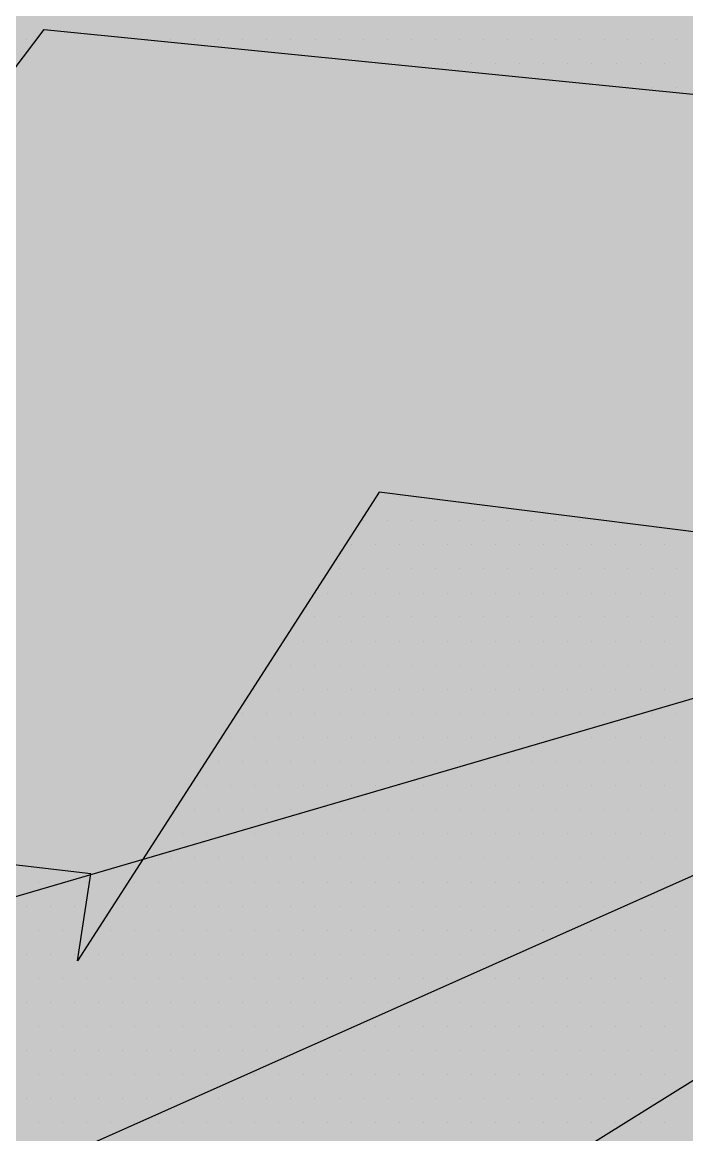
# Paper-space layout 'Layout1' of a CAD drawing. Extents: x -43 to 2298, y -18 to 768.
# Drawn here: x 145.002 to 146.521, y 264.585 to 267.128 of the extents above; entities that cross this region are included whole.
import ezdxf

# ---------------------------------------------------------------- set-up
doc = ezdxf.new("R2010")
doc.units = 0
doc.header["$LTSCALE"] = 2
doc.linetypes.add('CACHEX2', pattern=[0.75, 0.5, -0.25])
doc.layers.add('CARTOUCHE', color=7, linetype='Continuous')
doc.layers.add('LOGO', color=7, linetype='Continuous')

# ---------------------------------------------------------------- blocks, each defined once
blk = doc.blocks.new('A$C715108E3')
at = {"layer": 'LOGO', "color": 131}
for p, q in [((-1.6264, -4.892), (-1.6264, -4.892)), ((-1.2024, -4.892), (-1.2024, -4.892)), ((-1.1674, -4.892), (-1.1674, -4.892)), ((-1.0761, -4.892), (-1.0761, -4.892)), ((-0.9841, -4.892), (-0.9841, -4.892)), ((-0.8921, -4.892), (-0.8921, -4.892)), ((-0.8008, -4.892), (-0.8008, -4.892)), ((-0.7088, -4.892), (-0.7088, -4.892)), ((-0.6172, -4.892), (-0.6172, -4.892)), ((-0.5255, -4.892), (-0.5255, -4.892)), ((-0.4339, -4.892), (-0.4339, -4.892)), ((-0.3418, -4.892), (-0.3418, -4.892)), ((-0.2508, -4.892), (-0.2508, -4.892)), ((-0.1587, -4.892), (-0.1587, -4.892)), ((-0.0667, -4.892), (-0.0667, -4.892)), ((0.0251, -4.892), (0.0251, -4.892)), ((0.1166, -4.892), (0.1166, -4.892)), ((0.2084, -4.892), (0.2084, -4.892)), ((0.3002, -4.892), (0.3002, -4.892)), ((0.3915, -4.892), (0.3915, -4.892)), ((0.4835, -4.892), (0.4835, -4.892)), ((0.5755, -4.892), (0.5755, -4.892)), ((0.6668, -4.892), (0.6668, -4.892)), ((0.7588, -4.892), (0.7588, -4.892)), ((0.8509, -4.892), (0.8509, -4.892)), ((-0.2811, -4.9833), (-0.2811, -4.9833)), ((-0.2043, -4.9833), (-0.2043, -4.9833)), ((-0.1124, -4.9833), (-0.1124, -4.9833)), ((-0.021, -4.9833), (-0.021, -4.9833)), ((0.0708, -4.9833), (0.0708, -4.9833)), ((0.1627, -4.9833), (0.1627, -4.9833)), ((0.2541, -4.9833), (0.2541, -4.9833)), ((0.346, -4.9833), (0.346, -4.9833)), ((0.438, -4.9833), (0.438, -4.9833)), ((0.5293, -4.9833), (0.5293, -4.9833)), ((0.6213, -4.9833), (0.6213, -4.9833)), ((0.7131, -4.9833), (0.7131, -4.9833)), ((0.8044, -4.9833), (0.8044, -4.9833)), ((0.6408, -5.0748), (0.6408, -5.0748)), ((0.6668, -5.0748), (0.6668, -5.0748)), ((0.7588, -5.0748), (0.7588, -5.0748)), ((0.8509, -5.0748), (0.8509, -5.0748)), ((-0.2929, -6.6344), (-0.2929, -6.6344)), ((-0.2043, -6.6344), (-0.2043, -6.6344)), ((-0.3518, -6.7259), (-0.3518, -6.7259)), ((-0.342, -6.7259), (-0.342, -6.7259)), ((-0.2508, -6.7259), (-0.2508, -6.7259)), ((-0.1587, -6.7259), (-0.1587, -6.7259)), ((-0.0667, -6.7259), (-0.0667, -6.7259)), ((0.0251, -6.7259), (0.0251, -6.7259)), ((0.1166, -6.7259), (0.1166, -6.7259)), ((0.2084, -6.7259), (0.2084, -6.7259)), ((0.3002, -6.7259), (0.3002, -6.7259)), ((0.3917, -6.7259), (0.3917, -6.7259)), ((0.4835, -6.7259), (0.4835, -6.7259)), ((0.5755, -6.7259), (0.5755, -6.7259)), ((-0.4108, -6.8181), (-0.4108, -6.8181)), ((-0.3879, -6.8181), (-0.3879, -6.8181)), ((-0.2963, -6.8181), (-0.2963, -6.8181)), ((-0.2043, -6.8181), (-0.2043, -6.8181)), ((-0.1124, -6.8181), (-0.1124, -6.8181)), ((-0.0212, -6.8181), (-0.0212, -6.8181)), ((0.0708, -6.8181), (0.0708, -6.8181)), ((0.1627, -6.8181), (0.1627, -6.8181)), ((0.2541, -6.8181), (0.2541, -6.8181)), ((0.346, -6.8181), (0.346, -6.8181)), ((0.4378, -6.8181), (0.4378, -6.8181)), ((0.5293, -6.8181), (0.5293, -6.8181)), ((0.6211, -6.8181), (0.6211, -6.8181)), ((0.7131, -6.8181), (0.7131, -6.8181)), ((0.8044, -6.8181), (0.8044, -6.8181)), ((-0.4702, -6.9095), (-0.4702, -6.9095)), ((-0.434, -6.9095), (-0.434, -6.9095)), ((-0.342, -6.9095), (-0.342, -6.9095)), ((-0.2508, -6.9095), (-0.2508, -6.9095)), ((-0.1587, -6.9095), (-0.1587, -6.9095)), ((-0.0667, -6.9095), (-0.0667, -6.9095)), ((0.0251, -6.9095), (0.0251, -6.9095)), ((0.1166, -6.9095), (0.1166, -6.9095)), ((0.2084, -6.9095), (0.2084, -6.9095)), ((0.3002, -6.9095), (0.3002, -6.9095)), ((0.3917, -6.9095), (0.3917, -6.9095)), ((0.4835, -6.9095), (0.4835, -6.9095)), ((0.5755, -6.9095), (0.5755, -6.9095)), ((0.6668, -6.9095), (0.6668, -6.9095)), ((0.7588, -6.9095), (0.7588, -6.9095)), ((0.8507, -6.9095), (0.8507, -6.9095)), ((-0.5293, -7.0019), (-0.5293, -7.0019)), ((-0.4796, -7.0019), (-0.4796, -7.0019)), ((-0.3879, -7.0019), (-0.3879, -7.0019)), ((-0.2963, -7.0019), (-0.2963, -7.0019)), ((-0.2043, -7.0019), (-0.2043, -7.0019)), ((-0.1124, -7.0019), (-0.1124, -7.0019)), ((-0.0212, -7.0019), (-0.0212, -7.0019)), ((0.0708, -7.0019), (0.0708, -7.0019)), ((0.1627, -7.0019), (0.1627, -7.0019)), ((0.2541, -7.0019), (0.2541, -7.0019)), ((0.346, -7.0019), (0.346, -7.0019)), ((0.4378, -7.0019), (0.4378, -7.0019)), ((0.5293, -7.0019), (0.5293, -7.0019)), ((0.6211, -7.0019), (0.6211, -7.0019)), ((0.7131, -7.0019), (0.7131, -7.0019)), ((0.8044, -7.0019), (0.8044, -7.0019)), ((-0.5877, -7.0932), (-0.5877, -7.0932)), ((-0.5257, -7.0932), (-0.5257, -7.0932)), ((-0.434, -7.0932), (-0.434, -7.0932)), ((-0.342, -7.0932), (-0.342, -7.0932)), ((-0.2508, -7.0932), (-0.2508, -7.0932)), ((-0.1587, -7.0932), (-0.1587, -7.0932)), ((-0.0667, -7.0932), (-0.0667, -7.0932)), ((0.0251, -7.0932), (0.0251, -7.0932)), ((0.1166, -7.0932), (0.1166, -7.0932)), ((0.2084, -7.0932), (0.2084, -7.0932)), ((0.3002, -7.0932), (0.3002, -7.0932)), ((0.3917, -7.0932), (0.3917, -7.0932)), ((0.4835, -7.0932), (0.4835, -7.0932)), ((0.5755, -7.0932), (0.5755, -7.0932)), ((0.6668, -7.0932), (0.6668, -7.0932)), ((0.7588, -7.0932), (0.7588, -7.0932)), ((0.8507, -7.0932), (0.8507, -7.0932)), ((-0.647, -7.1847), (-0.647, -7.1847)), ((-0.5712, -7.1847), (-0.5712, -7.1847)), ((-0.4796, -7.1847), (-0.4796, -7.1847)), ((-0.3879, -7.1847), (-0.3879, -7.1847)), ((-0.2963, -7.1847), (-0.2963, -7.1847)), ((-0.2043, -7.1847), (-0.2043, -7.1847)), ((-0.1124, -7.1847), (-0.1124, -7.1847)), ((-0.0212, -7.1847), (-0.0212, -7.1847)), ((0.0708, -7.1847), (0.0708, -7.1847)), ((0.1627, -7.1847), (0.1627, -7.1847)), ((0.2541, -7.1847), (0.2541, -7.1847)), ((0.346, -7.1847), (0.346, -7.1847)), ((0.4378, -7.1847), (0.4378, -7.1847)), ((0.5293, -7.1847), (0.5293, -7.1847)), ((0.6211, -7.1847), (0.6211, -7.1847)), ((0.7131, -7.1847), (0.7131, -7.1847)), ((0.8044, -7.1847), (0.8044, -7.1847)), ((-0.7062, -7.2771), (-0.7062, -7.2771)), ((-0.6173, -7.2771), (-0.6173, -7.2771)), ((-0.5257, -7.2771), (-0.5257, -7.2771)), ((-0.434, -7.2771), (-0.434, -7.2771)), ((-0.342, -7.2771), (-0.342, -7.2771)), ((-0.2508, -7.2771), (-0.2508, -7.2771)), ((-0.1587, -7.2771), (-0.1587, -7.2771)), ((-0.0667, -7.2771), (-0.0667, -7.2771)), ((0.0251, -7.2771), (0.0251, -7.2771)), ((0.1166, -7.2771), (0.1166, -7.2771)), ((0.2084, -7.2771), (0.2084, -7.2771)), ((0.3002, -7.2771), (0.3002, -7.2771)), ((0.3917, -7.2771), (0.3917, -7.2771)), ((0.4835, -7.2771), (0.4835, -7.2771)), ((0.5755, -7.2771), (0.5755, -7.2771)), ((0.6668, -7.2771), (0.6668, -7.2771)), ((0.7588, -7.2771), (0.7588, -7.2771)), ((0.8507, -7.2771), (0.8507, -7.2771)), ((-0.765, -7.3683), (-0.765, -7.3683)), ((-0.7549, -7.3683), (-0.7549, -7.3683)), ((-0.6633, -7.3683), (-0.6633, -7.3683)), ((-0.5712, -7.3683), (-0.5712, -7.3683)), ((-0.4796, -7.3683), (-0.4796, -7.3683)), ((-0.3879, -7.3683), (-0.3879, -7.3683)), ((-0.2963, -7.3683), (-0.2963, -7.3683)), ((-0.2043, -7.3683), (-0.2043, -7.3683)), ((-0.1124, -7.3683), (-0.1124, -7.3683)), ((-0.0212, -7.3683), (-0.0212, -7.3683)), ((0.0708, -7.3683), (0.0708, -7.3683)), ((0.1627, -7.3683), (0.1627, -7.3683)), ((0.2541, -7.3683), (0.2541, -7.3683)), ((0.346, -7.3683), (0.346, -7.3683)), ((0.4378, -7.3683), (0.4378, -7.3683)), ((0.5293, -7.3683), (0.5293, -7.3683)), ((0.6211, -7.3683), (0.6211, -7.3683)), ((0.7131, -7.3683), (0.7131, -7.3683)), ((0.8044, -7.3683), (0.8044, -7.3683)), ((-0.8237, -7.46), (-0.8237, -7.46)), ((-0.801, -7.46), (-0.801, -7.46)), ((-0.709, -7.46), (-0.709, -7.46)), ((-0.6173, -7.46), (-0.6173, -7.46)), ((-0.5257, -7.46), (-0.5257, -7.46)), ((-0.434, -7.46), (-0.434, -7.46)), ((-0.342, -7.46), (-0.342, -7.46)), ((-0.2508, -7.46), (-0.2508, -7.46)), ((-0.1587, -7.46), (-0.1587, -7.46)), ((-0.0667, -7.46), (-0.0667, -7.46)), ((0.0251, -7.46), (0.0251, -7.46)), ((0.1166, -7.46), (0.1166, -7.46)), ((0.2084, -7.46), (0.2084, -7.46)), ((0.3002, -7.46), (0.3002, -7.46)), ((0.3917, -7.46), (0.3917, -7.46)), ((0.4835, -7.46), (0.4835, -7.46)), ((0.5755, -7.46), (0.5755, -7.46)), ((0.6668, -7.46), (0.6668, -7.46)), ((0.7588, -7.46), (0.7588, -7.46)), ((0.8507, -7.46), (0.8507, -7.46)), ((-0.8831, -7.5524), (-0.8831, -7.5524)), ((-0.8465, -7.5524), (-0.8465, -7.5524)), ((-0.7549, -7.5524), (-0.7549, -7.5524)), ((-0.6633, -7.5524), (-0.6633, -7.5524)), ((-0.5712, -7.5524), (-0.5712, -7.5524)), ((-0.4796, -7.5524), (-0.4796, -7.5524)), ((-0.3879, -7.5524), (-0.3879, -7.5524)), ((-0.2963, -7.5524), (-0.2963, -7.5524)), ((-0.2043, -7.5524), (-0.2043, -7.5524)), ((-0.1124, -7.5524), (-0.1124, -7.5524)), ((-0.0212, -7.5524), (-0.0212, -7.5524)), ((0.0708, -7.5524), (0.0708, -7.5524)), ((0.1627, -7.5524), (0.1627, -7.5524)), ((0.2541, -7.5524), (0.2541, -7.5524)), ((0.346, -7.5524), (0.346, -7.5524)), ((0.4378, -7.5524), (0.4378, -7.5524)), ((0.5293, -7.5524), (0.5293, -7.5524)), ((0.6211, -7.5524), (0.6211, -7.5524)), ((0.7131, -7.5524), (0.7131, -7.5524)), ((0.8044, -7.5524), (0.8044, -7.5524)), ((-0.9423, -7.6436), (-0.9423, -7.6436)), ((-0.8921, -7.6436), (-0.8921, -7.6436)), ((-0.801, -7.6436), (-0.801, -7.6436)), ((-0.709, -7.6436), (-0.709, -7.6436)), ((-0.6173, -7.6436), (-0.6173, -7.6436)), ((-0.5257, -7.6436), (-0.5257, -7.6436)), ((-0.434, -7.6436), (-0.434, -7.6436)), ((-0.342, -7.6436), (-0.342, -7.6436)), ((-0.2508, -7.6436), (-0.2508, -7.6436)), ((-0.1587, -7.6436), (-0.1587, -7.6436)), ((-0.0667, -7.6436), (-0.0667, -7.6436)), ((0.0251, -7.6436), (0.0251, -7.6436)), ((0.1166, -7.6436), (0.1166, -7.6436)), ((0.2084, -7.6436), (0.2084, -7.6436)), ((0.3002, -7.6436), (0.3002, -7.6436)), ((0.3917, -7.6436), (0.3917, -7.6436)), ((0.4835, -7.6436), (0.4835, -7.6436)), ((0.5755, -7.6436), (0.5755, -7.6436)), ((0.6668, -7.6436), (0.6668, -7.6436)), ((0.7588, -7.6436), (0.7588, -7.6436)), ((0.8507, -7.6436), (0.8507, -7.6436)), ((-1.0012, -7.7349), (-1.0012, -7.7349)), ((-0.9386, -7.7349), (-0.9386, -7.7349)), ((-0.8465, -7.7349), (-0.8465, -7.7349)), ((-0.7549, -7.7349), (-0.7549, -7.7349)), ((-0.6633, -7.7349), (-0.6633, -7.7349)), ((-0.5712, -7.7349), (-0.5712, -7.7349)), ((-0.4796, -7.7349), (-0.4796, -7.7349)), ((-0.3879, -7.7349), (-0.3879, -7.7349)), ((-0.2963, -7.7349), (-0.2963, -7.7349)), ((-0.2043, -7.7349), (-0.2043, -7.7349)), ((-0.1124, -7.7349), (-0.1124, -7.7349)), ((-0.0212, -7.7349), (-0.0212, -7.7349)), ((0.0708, -7.7349), (0.0708, -7.7349)), ((0.1627, -7.7349), (0.1627, -7.7349)), ((0.2541, -7.7349), (0.2541, -7.7349)), ((0.346, -7.7349), (0.346, -7.7349)), ((0.4378, -7.7349), (0.4378, -7.7349)), ((0.5293, -7.7349), (0.5293, -7.7349)), ((0.6211, -7.7349), (0.6211, -7.7349)), ((0.7131, -7.7349), (0.7131, -7.7349)), ((0.8044, -7.7349), (0.8044, -7.7349)), ((-1.0596, -7.8275), (-1.0596, -7.8275)), ((-0.9841, -7.8275), (-0.9841, -7.8275)), ((-0.8921, -7.8275), (-0.8921, -7.8275)), ((-0.801, -7.8275), (-0.801, -7.8275)), ((-0.709, -7.8275), (-0.709, -7.8275)), ((-0.6173, -7.8275), (-0.6173, -7.8275)), ((-0.5257, -7.8275), (-0.5257, -7.8275)), ((-0.434, -7.8275), (-0.434, -7.8275)), ((-0.342, -7.8275), (-0.342, -7.8275)), ((-0.2508, -7.8275), (-0.2508, -7.8275)), ((-0.1587, -7.8275), (-0.1587, -7.8275)), ((-0.0667, -7.8275), (-0.0667, -7.8275)), ((0.0251, -7.8275), (0.0251, -7.8275)), ((0.1166, -7.8275), (0.1166, -7.8275)), ((0.2084, -7.8275), (0.2084, -7.8275)), ((0.3002, -7.8275), (0.3002, -7.8275)), ((0.3917, -7.8275), (0.3917, -7.8275)), ((0.4835, -7.8275), (0.4835, -7.8275)), ((0.5755, -7.8275), (0.5755, -7.8275)), ((0.6668, -7.8275), (0.6668, -7.8275)), ((0.7588, -7.8275), (0.7588, -7.8275)), ((0.8507, -7.8275), (0.8507, -7.8275)), ((-1.119, -7.919), (-1.119, -7.919)), ((-1.0298, -7.919), (-1.0298, -7.919)), ((-0.9386, -7.919), (-0.9386, -7.919)), ((-0.8465, -7.919), (-0.8465, -7.919)), ((-0.7549, -7.919), (-0.7549, -7.919)), ((-0.6633, -7.919), (-0.6633, -7.919)), ((-0.5712, -7.919), (-0.5712, -7.919)), ((-0.4796, -7.919), (-0.4796, -7.919)), ((-0.3879, -7.919), (-0.3879, -7.919)), ((-0.2963, -7.919), (-0.2963, -7.919)), ((-0.2043, -7.919), (-0.2043, -7.919)), ((-0.1124, -7.919), (-0.1124, -7.919)), ((-0.0212, -7.919), (-0.0212, -7.919)), ((0.0708, -7.919), (0.0708, -7.919)), ((0.1627, -7.919), (0.1627, -7.919)), ((0.2541, -7.919), (0.2541, -7.919)), ((0.346, -7.919), (0.346, -7.919)), ((0.4378, -7.919), (0.4378, -7.919)), ((0.5293, -7.919), (0.5293, -7.919)), ((0.6211, -7.919), (0.6211, -7.919)), ((0.7131, -7.919), (0.7131, -7.919)), ((0.8044, -7.919), (0.8044, -7.919)), ((-1.1785, -8.0102), (-1.1785, -8.0102)), ((-1.1674, -8.0102), (-1.1674, -8.0102)), ((-1.0761, -8.0102), (-1.0761, -8.0102)), ((-0.9841, -8.0102), (-0.9841, -8.0102)), ((-0.8921, -8.0102), (-0.8921, -8.0102)), ((-0.801, -8.0102), (-0.801, -8.0102)), ((-0.709, -8.0102), (-0.709, -8.0102)), ((-0.6173, -8.0102), (-0.6173, -8.0102)), ((-0.5257, -8.0102), (-0.5257, -8.0102)), ((-0.434, -8.0102), (-0.434, -8.0102)), ((-0.342, -8.0102), (-0.342, -8.0102)), ((-0.2508, -8.0102), (-0.2508, -8.0102)), ((-0.1587, -8.0102), (-0.1587, -8.0102)), ((-0.0667, -8.0102), (-0.0667, -8.0102)), ((0.0251, -8.0102), (0.0251, -8.0102)), ((0.1166, -8.0102), (0.1166, -8.0102)), ((0.2084, -8.0102), (0.2084, -8.0102)), ((0.3002, -8.0102), (0.3002, -8.0102)), ((0.3917, -8.0102), (0.3917, -8.0102)), ((0.4835, -8.0102), (0.4835, -8.0102)), ((0.5755, -8.0102), (0.5755, -8.0102)), ((0.6668, -8.0102), (0.6668, -8.0102)), ((0.7588, -8.0102), (0.7588, -8.0102)), ((0.8507, -8.0102), (0.8507, -8.0102)), ((-1.5806, -8.1026), (-1.5806, -8.1026)), ((-1.4888, -8.1026), (-1.4888, -8.1026)), ((-1.397, -8.1026), (-1.397, -8.1026)), ((-1.2371, -8.1026), (-1.2371, -8.1026)), ((-1.2137, -8.1026), (-1.2137, -8.1026)), ((-1.1219, -8.1026), (-1.1219, -8.1026)), ((-1.0298, -8.1026), (-1.0298, -8.1026)), ((-0.9386, -8.1026), (-0.9386, -8.1026)), ((-0.8465, -8.1026), (-0.8465, -8.1026)), ((-0.7549, -8.1026), (-0.7549, -8.1026)), ((-0.6633, -8.1026), (-0.6633, -8.1026)), ((-0.5712, -8.1026), (-0.5712, -8.1026)), ((-0.4796, -8.1026), (-0.4796, -8.1026)), ((-0.3879, -8.1026), (-0.3879, -8.1026)), ((-0.2963, -8.1026), (-0.2963, -8.1026)), ((-0.2043, -8.1026), (-0.2043, -8.1026)), ((-0.1124, -8.1026), (-0.1124, -8.1026)), ((-0.0212, -8.1026), (-0.0212, -8.1026)), ((0.0708, -8.1026), (0.0708, -8.1026)), ((0.1627, -8.1026), (0.1627, -8.1026)), ((0.2541, -8.1026), (0.2541, -8.1026)), ((0.346, -8.1026), (0.346, -8.1026)), ((0.4378, -8.1026), (0.4378, -8.1026)), ((0.5293, -8.1026), (0.5293, -8.1026)), ((0.6211, -8.1026), (0.6211, -8.1026)), ((0.7131, -8.1026), (0.7131, -8.1026)), ((0.8044, -8.1026), (0.8044, -8.1026)), ((-1.6264, -8.1941), (-1.6264, -8.1941)), ((-1.5345, -8.1941), (-1.5345, -8.1941)), ((-1.4427, -8.1941), (-1.4427, -8.1941)), ((-1.2958, -8.1941), (-1.2958, -8.1941)), ((-1.2594, -8.1941), (-1.2594, -8.1941)), ((-1.1674, -8.1941), (-1.1674, -8.1941)), ((-1.0761, -8.1941), (-1.0761, -8.1941)), ((-0.9841, -8.1941), (-0.9841, -8.1941)), ((-0.8921, -8.1941), (-0.8921, -8.1941)), ((-0.801, -8.1941), (-0.801, -8.1941)), ((-0.709, -8.1941), (-0.709, -8.1941)), ((-0.6173, -8.1941), (-0.6173, -8.1941)), ((-0.5257, -8.1941), (-0.5257, -8.1941)), ((-0.434, -8.1941), (-0.434, -8.1941)), ((-0.342, -8.1941), (-0.342, -8.1941)), ((-0.2508, -8.1941), (-0.2508, -8.1941)), ((-0.1587, -8.1941), (-0.1587, -8.1941)), ((-0.0667, -8.1941), (-0.0667, -8.1941)), ((0.0251, -8.1941), (0.0251, -8.1941)), ((0.1166, -8.1941), (0.1166, -8.1941)), ((0.2084, -8.1941), (0.2084, -8.1941)), ((0.3002, -8.1941), (0.3002, -8.1941)), ((0.3917, -8.1941), (0.3917, -8.1941)), ((0.4835, -8.1941), (0.4835, -8.1941)), ((0.5755, -8.1941), (0.5755, -8.1941)), ((0.6668, -8.1941), (0.6668, -8.1941)), ((0.7588, -8.1941), (0.7588, -8.1941)), ((0.8507, -8.1941), (0.8507, -8.1941)), ((-1.5806, -8.2855), (-1.5806, -8.2855)), ((-1.4888, -8.2855), (-1.4888, -8.2855)), ((-1.355, -8.2855), (-1.355, -8.2855)), ((-1.3051, -8.2855), (-1.3051, -8.2855)), ((-1.2137, -8.2855), (-1.2137, -8.2855)), ((-1.1219, -8.2855), (-1.1219, -8.2855)), ((-1.0298, -8.2855), (-1.0298, -8.2855)), ((-0.9386, -8.2855), (-0.9386, -8.2855)), ((-0.8465, -8.2855), (-0.8465, -8.2855)), ((-0.7549, -8.2855), (-0.7549, -8.2855)), ((-0.6633, -8.2855), (-0.6633, -8.2855)), ((-0.5712, -8.2855), (-0.5712, -8.2855)), ((-0.4796, -8.2855), (-0.4796, -8.2855)), ((-0.3879, -8.2855), (-0.3879, -8.2855)), ((-0.2963, -8.2855), (-0.2963, -8.2855)), ((-0.2043, -8.2855), (-0.2043, -8.2855)), ((-0.1124, -8.2855), (-0.1124, -8.2855)), ((-0.0212, -8.2855), (-0.0212, -8.2855)), ((0.0708, -8.2855), (0.0708, -8.2855)), ((0.1627, -8.2855), (0.1627, -8.2855)), ((0.2541, -8.2855), (0.2541, -8.2855)), ((0.346, -8.2855), (0.346, -8.2855)), ((0.4378, -8.2855), (0.4378, -8.2855)), ((0.5293, -8.2855), (0.5293, -8.2855)), ((0.6211, -8.2855), (0.6211, -8.2855)), ((0.7131, -8.2855), (0.7131, -8.2855)), ((0.8044, -8.2855), (0.8044, -8.2855)), ((-1.6264, -8.3777), (-1.6264, -8.3777)), ((-1.5345, -8.3777), (-1.5345, -8.3777)), ((-1.4427, -8.3777), (-1.4427, -8.3777)), ((-1.4144, -8.3777), (-1.4144, -8.3777)), ((-1.3512, -8.3777), (-1.3512, -8.3777)), ((-1.2594, -8.3777), (-1.2594, -8.3777)), ((-1.1674, -8.3777), (-1.1674, -8.3777)), ((-1.0761, -8.3777), (-1.0761, -8.3777)), ((-0.9841, -8.3777), (-0.9841, -8.3777)), ((-0.8921, -8.3777), (-0.8921, -8.3777)), ((-0.801, -8.3777), (-0.801, -8.3777)), ((-0.709, -8.3777), (-0.709, -8.3777)), ((-0.6173, -8.3777), (-0.6173, -8.3777)), ((-0.5257, -8.3777), (-0.5257, -8.3777)), ((-0.434, -8.3777), (-0.434, -8.3777)), ((-0.342, -8.3777), (-0.342, -8.3777)), ((-0.2508, -8.3777), (-0.2508, -8.3777)), ((-0.1587, -8.3777), (-0.1587, -8.3777)), ((-0.0667, -8.3777), (-0.0667, -8.3777)), ((0.0251, -8.3777), (0.0251, -8.3777)), ((0.1166, -8.3777), (0.1166, -8.3777)), ((0.2084, -8.3777), (0.2084, -8.3777)), ((0.3002, -8.3777), (0.3002, -8.3777)), ((0.3917, -8.3777), (0.3917, -8.3777)), ((0.4835, -8.3777), (0.4835, -8.3777)), ((0.5755, -8.3777), (0.5755, -8.3777)), ((0.6668, -8.3777), (0.6668, -8.3777)), ((0.7588, -8.3777), (0.7588, -8.3777)), ((0.8507, -8.3777), (0.8507, -8.3777)), ((-1.5806, -8.4692), (-1.5806, -8.4692)), ((-1.4888, -8.4692), (-1.4888, -8.4692)), ((-1.397, -8.4692), (-1.397, -8.4692)), ((-1.3051, -8.4692), (-1.3051, -8.4692)), ((-1.2137, -8.4692), (-1.2137, -8.4692)), ((-1.1219, -8.4692), (-1.1219, -8.4692)), ((-1.0298, -8.4692), (-1.0298, -8.4692)), ((-0.9386, -8.4692), (-0.9386, -8.4692)), ((-0.8465, -8.4692), (-0.8465, -8.4692)), ((-0.7549, -8.4692), (-0.7549, -8.4692)), ((-0.6633, -8.4692), (-0.6633, -8.4692)), ((-0.5712, -8.4692), (-0.5712, -8.4692)), ((-0.4796, -8.4692), (-0.4796, -8.4692)), ((-0.3879, -8.4692), (-0.3879, -8.4692)), ((-0.2963, -8.4692), (-0.2963, -8.4692)), ((-0.2043, -8.4692), (-0.2043, -8.4692)), ((-0.1124, -8.4692), (-0.1124, -8.4692)), ((-0.0212, -8.4692), (-0.0212, -8.4692)), ((0.0708, -8.4692), (0.0708, -8.4692)), ((0.1627, -8.4692), (0.1627, -8.4692)), ((0.2541, -8.4692), (0.2541, -8.4692)), ((0.346, -8.4692), (0.346, -8.4692)), ((0.4378, -8.4692), (0.4378, -8.4692)), ((0.5293, -8.4692), (0.5293, -8.4692)), ((0.6211, -8.4692), (0.6211, -8.4692)), ((0.7131, -8.4692), (0.7131, -8.4692)), ((0.8044, -8.4692), (0.8044, -8.4692)), ((-1.6264, -8.5607), (-1.6264, -8.5607)), ((-1.5345, -8.5607), (-1.5345, -8.5607)), ((-1.4427, -8.5607), (-1.4427, -8.5607)), ((-1.3512, -8.5607), (-1.3512, -8.5607)), ((-1.2594, -8.5607), (-1.2594, -8.5607)), ((-1.1674, -8.5607), (-1.1674, -8.5607)), ((-1.0761, -8.5607), (-1.0761, -8.5607)), ((-0.9841, -8.5607), (-0.9841, -8.5607)), ((-0.8921, -8.5607), (-0.8921, -8.5607)), ((-0.801, -8.5607), (-0.801, -8.5607)), ((-0.709, -8.5607), (-0.709, -8.5607)), ((-0.6173, -8.5607), (-0.6173, -8.5607)), ((-0.5257, -8.5607), (-0.5257, -8.5607)), ((-0.434, -8.5607), (-0.434, -8.5607)), ((-0.342, -8.5607), (-0.342, -8.5607)), ((-0.2508, -8.5607), (-0.2508, -8.5607)), ((-0.1587, -8.5607), (-0.1587, -8.5607)), ((-0.0667, -8.5607), (-0.0667, -8.5607)), ((0.0251, -8.5607), (0.0251, -8.5607)), ((0.1166, -8.5607), (0.1166, -8.5607)), ((0.2084, -8.5607), (0.2084, -8.5607)), ((0.3002, -8.5607), (0.3002, -8.5607)), ((0.3917, -8.5607), (0.3917, -8.5607)), ((0.4835, -8.5607), (0.4835, -8.5607)), ((0.5755, -8.5607), (0.5755, -8.5607)), ((0.6668, -8.5607), (0.6668, -8.5607)), ((0.7588, -8.5607), (0.7588, -8.5607)), ((0.8507, -8.5607), (0.8507, -8.5607)), ((-1.5806, -8.6529), (-1.5806, -8.6529)), ((-1.4888, -8.6529), (-1.4888, -8.6529)), ((-1.397, -8.6529), (-1.397, -8.6529)), ((-1.3051, -8.6529), (-1.3051, -8.6529)), ((-1.2137, -8.6529), (-1.2137, -8.6529)), ((-1.1219, -8.6529), (-1.1219, -8.6529)), ((-1.0298, -8.6529), (-1.0298, -8.6529)), ((-0.9386, -8.6529), (-0.9386, -8.6529)), ((-0.8465, -8.6529), (-0.8465, -8.6529)), ((-0.7549, -8.6529), (-0.7549, -8.6529)), ((-0.6633, -8.6529), (-0.6633, -8.6529)), ((-0.5712, -8.6529), (-0.5712, -8.6529)), ((-0.4796, -8.6529), (-0.4796, -8.6529)), ((-0.3879, -8.6529), (-0.3879, -8.6529)), ((-0.2963, -8.6529), (-0.2963, -8.6529)), ((-0.2043, -8.6529), (-0.2043, -8.6529)), ((-0.1124, -8.6529), (-0.1124, -8.6529)), ((-0.0212, -8.6529), (-0.0212, -8.6529)), ((0.0708, -8.6529), (0.0708, -8.6529)), ((0.1627, -8.6529), (0.1627, -8.6529)), ((0.2541, -8.6529), (0.2541, -8.6529)), ((0.346, -8.6529), (0.346, -8.6529)), ((0.4378, -8.6529), (0.4378, -8.6529)), ((0.5293, -8.6529), (0.5293, -8.6529)), ((0.6211, -8.6529), (0.6211, -8.6529)), ((0.7131, -8.6529), (0.7131, -8.6529)), ((0.8044, -8.6529), (0.8044, -8.6529)), ((-1.6264, -8.7443), (-1.6264, -8.7443)), ((-1.5345, -8.7443), (-1.5345, -8.7443)), ((-1.4427, -8.7443), (-1.4427, -8.7443)), ((-1.3512, -8.7443), (-1.3512, -8.7443)), ((-1.2594, -8.7443), (-1.2594, -8.7443)), ((-1.1674, -8.7443), (-1.1674, -8.7443)), ((-1.0761, -8.7443), (-1.0761, -8.7443)), ((-0.9841, -8.7443), (-0.9841, -8.7443)), ((-0.8921, -8.7443), (-0.8921, -8.7443)), ((-0.801, -8.7443), (-0.801, -8.7443)), ((-0.709, -8.7443), (-0.709, -8.7443)), ((-0.6173, -8.7443), (-0.6173, -8.7443)), ((-0.5257, -8.7443), (-0.5257, -8.7443)), ((-0.434, -8.7443), (-0.434, -8.7443)), ((-0.342, -8.7443), (-0.342, -8.7443)), ((-0.2508, -8.7443), (-0.2508, -8.7443)), ((-0.1587, -8.7443), (-0.1587, -8.7443)), ((-0.0667, -8.7443), (-0.0667, -8.7443)), ((0.0251, -8.7443), (0.0251, -8.7443)), ((0.1166, -8.7443), (0.1166, -8.7443)), ((0.2084, -8.7443), (0.2084, -8.7443)), ((0.3002, -8.7443), (0.3002, -8.7443)), ((0.3917, -8.7443), (0.3917, -8.7443)), ((0.4835, -8.7443), (0.4835, -8.7443)), ((0.5755, -8.7443), (0.5755, -8.7443)), ((0.6668, -8.7443), (0.6668, -8.7443)), ((0.7588, -8.7443), (0.7588, -8.7443)), ((0.8507, -8.7443), (0.8507, -8.7443)), ((-1.5806, -8.8356), (-1.5806, -8.8356)), ((-1.4888, -8.8356), (-1.4888, -8.8356)), ((-1.397, -8.8356), (-1.397, -8.8356)), ((-1.3051, -8.8356), (-1.3051, -8.8356)), ((-1.2137, -8.8356), (-1.2137, -8.8356)), ((-1.1219, -8.8356), (-1.1219, -8.8356)), ((-1.0298, -8.8356), (-1.0298, -8.8356)), ((-0.9386, -8.8356), (-0.9386, -8.8356)), ((-0.8465, -8.8356), (-0.8465, -8.8356)), ((-0.7549, -8.8356), (-0.7549, -8.8356)), ((-0.6633, -8.8356), (-0.6633, -8.8356)), ((-0.5712, -8.8356), (-0.5712, -8.8356)), ((-0.4796, -8.8356), (-0.4796, -8.8356)), ((-0.3879, -8.8356), (-0.3879, -8.8356)), ((-0.2963, -8.8356), (-0.2963, -8.8356)), ((-0.2043, -8.8356), (-0.2043, -8.8356)), ((-0.1124, -8.8356), (-0.1124, -8.8356)), ((-0.0212, -8.8356), (-0.0212, -8.8356)), ((0.0708, -8.8356), (0.0708, -8.8356)), ((0.1627, -8.8356), (0.1627, -8.8356)), ((0.2541, -8.8356), (0.2541, -8.8356)), ((0.346, -8.8356), (0.346, -8.8356)), ((0.4378, -8.8356), (0.4378, -8.8356)), ((0.5293, -8.8356), (0.5293, -8.8356)), ((0.6211, -8.8356), (0.6211, -8.8356)), ((0.7131, -8.8356), (0.7131, -8.8356)), ((0.8044, -8.8356), (0.8044, -8.8356)), ((-1.6264, -8.928), (-1.6264, -8.928)), ((-1.5345, -8.928), (-1.5345, -8.928)), ((-1.4427, -8.928), (-1.4427, -8.928)), ((-1.3512, -8.928), (-1.3512, -8.928)), ((-1.2594, -8.928), (-1.2594, -8.928)), ((-1.1674, -8.928), (-1.1674, -8.928)), ((-1.0761, -8.928), (-1.0761, -8.928)), ((-0.9841, -8.928), (-0.9841, -8.928)), ((-0.8921, -8.928), (-0.8921, -8.928)), ((-0.801, -8.928), (-0.801, -8.928)), ((-0.709, -8.928), (-0.709, -8.928)), ((-0.6173, -8.928), (-0.6173, -8.928)), ((-0.5257, -8.928), (-0.5257, -8.928)), ((-0.434, -8.928), (-0.434, -8.928)), ((-0.342, -8.928), (-0.342, -8.928)), ((-0.2508, -8.928), (-0.2508, -8.928)), ((-0.1587, -8.928), (-0.1587, -8.928)), ((-0.0667, -8.928), (-0.0667, -8.928)), ((0.0251, -8.928), (0.0251, -8.928)), ((0.1166, -8.928), (0.1166, -8.928)), ((0.2084, -8.928), (0.2084, -8.928)), ((0.3002, -8.928), (0.3002, -8.928)), ((0.3917, -8.928), (0.3917, -8.928)), ((0.4835, -8.928), (0.4835, -8.928)), ((0.5755, -8.928), (0.5755, -8.928)), ((0.6668, -8.928), (0.6668, -8.928)), ((0.7588, -8.928), (0.7588, -8.928)), ((0.8507, -8.928), (0.8507, -8.928)), ((-1.5806, -9.0196), (-1.5806, -9.0196)), ((-1.4888, -9.0196), (-1.4888, -9.0196)), ((-1.397, -9.0196), (-1.397, -9.0196)), ((-1.3051, -9.0196), (-1.3051, -9.0196)), ((-1.2137, -9.0196), (-1.2137, -9.0196)), ((-1.1219, -9.0196), (-1.1219, -9.0196)), ((-1.0298, -9.0196), (-1.0298, -9.0196)), ((-0.9386, -9.0196), (-0.9386, -9.0196)), ((-0.8465, -9.0196), (-0.8465, -9.0196)), ((-0.7549, -9.0196), (-0.7549, -9.0196)), ((-0.6633, -9.0196), (-0.6633, -9.0196)), ((-0.5712, -9.0196), (-0.5712, -9.0196)), ((-0.4796, -9.0196), (-0.4796, -9.0196)), ((-0.3879, -9.0196), (-0.3879, -9.0196)), ((-0.2963, -9.0196), (-0.2963, -9.0196)), ((-0.2043, -9.0196), (-0.2043, -9.0196)), ((-0.1124, -9.0196), (-0.1124, -9.0196)), ((-0.0212, -9.0196), (-0.0212, -9.0196)), ((0.0708, -9.0196), (0.0708, -9.0196)), ((0.1627, -9.0196), (0.1627, -9.0196)), ((0.2541, -9.0196), (0.2541, -9.0196)), ((0.346, -9.0196), (0.346, -9.0196)), ((0.4378, -9.0196), (0.4378, -9.0196)), ((0.5293, -9.0196), (0.5293, -9.0196)), ((0.6211, -9.0196), (0.6211, -9.0196)), ((0.7131, -9.0196), (0.7131, -9.0196)), ((0.8044, -9.0196), (0.8044, -9.0196))]:
    blk.add_line(p, q, dxfattribs=at)
blk.add_lwpolyline([(1.531, -6.8464), (-0.2811, -6.6172), (-1.43, -8.4029), (-1.379, -8.0709), (-3.7783, -7.7906), (-1.5572, -4.8561), (4.8497, -5.4935)], dxfattribs=at)
blk = doc.blocks.new('A$C581E6685')
at = {"layer": 'LOGO'}
for color, points in [(142, [(-45.3965, 37.4846), (-39.5666, 28.8703), (-39.344, 28.5414), (-39.8519, 24.2064), (-36.9477, 25.4853), (-26.3566, 30.2032), (-36.1863, 24.0789), (-38.2746, 22.2236), (-38.1337, 21.2132), (-33.6363, 11.1845), (-39.5393, 21.4709), (-40.6525, 23.2405), (-42.0615, 23.3525), (-53.1072, 18.3767), (-43.3972, 24.4856), (-40.4756, 26.2259), (-40.684, 26.8894)]), (140, [(-45.3965, 37.4846), (-41.9745, 25.9278), (-41.7809, 23.8865), (-42.0615, 23.3525), (-44.9268, 21.9767), (-53.1072, 18.3767), (-40.8028, 21.6905), (-39.5666, 22.0268), (-38.2746, 22.2236), (-38.1337, 21.2132), (-33.6363, 11.1845), (-36.0802, 21.4612), (-37.3405, 24.3346), (-37.4251, 24.9804), (-36.9477, 25.4853), (-26.3566, 30.2032), (-37.8747, 26.8339), (-39.7286, 26.4119), (-40.3751, 26.6371), (-40.684, 26.8894)])]:
    blk.add_hatch(color=color, dxfattribs=at).paths.add_polyline_path(points)
at = {"layer": 'LOGO', "color": 142}
blk.add_lwpolyline([(-45.3965, 37.4846), (-39.3434, 28.5414), (-39.8519, 24.2064), (-36.9477, 25.4853), (-26.3566, 30.2032), (-36.1857, 24.0789), (-38.2739, 22.2236), (-38.1337, 21.2132), (-33.6358, 11.1845), (-39.5393, 21.4709), (-40.6518, 23.2405), (-42.0615, 23.3525), (-53.1072, 18.3767), (-43.3964, 24.4856), (-40.4756, 26.2259), (-40.6836, 26.8894)], close=True, dxfattribs=at)
at = {"layer": 'LOGO', "color": 140}
blk.add_lwpolyline([(-45.3965, 37.4846), (-41.9745, 25.9278), (-41.7804, 23.8865), (-42.0615, 23.3525), (-44.9268, 21.9767), (-53.1072, 18.3767), (-40.8028, 21.6905), (-39.5666, 22.0268), (-38.2739, 22.2236), (-38.1337, 21.2132), (-33.6358, 11.1845), (-36.0802, 21.4612), (-37.3405, 24.3346), (-37.4251, 24.9804), (-36.9477, 25.4853), (-26.3566, 30.2032), (-37.8741, 26.8339), (-39.7286, 26.4119), (-40.3748, 26.6371), (-40.6836, 26.8894)], close=True, dxfattribs=at)
at = {"layer": 'LOGO', "color": 32, "linetype": 'CACHEX2', "ltscale": 1.5}
blk.add_ellipse((-38.0538, 23.8138), major_axis=(-19.0311, -3.534), ratio=0.590567, dxfattribs=at)
at = {"layer": 'LOGO', "color": 32}
blk.add_ellipse((-37.6144, 23.8499), major_axis=(-13.5768, -4.2839), ratio=0.791971, dxfattribs=at)
at = {"layer": 'CARTOUCHE'}
blk.add_blockref('A$C715108E3', (-31.6739, 36.3189), dxfattribs=at)

psp = doc.layouts.get("Layout1")

# ---------------------------------------------------------------- hatches: boundary and pattern name
at = {"layer": 'CARTOUCHE', "true_color": 0xffffff}
h = psp.add_hatch(color=7, dxfattribs=at)
h.dxf.hatch_style = 1
edge = h.paths.add_edge_path()
edge.add_spline(control_points=[(127.7197, 272.4748), (127.7197, 261.5837), (127.7197, 250.6925), (127.7197, 246.8525), (131.5597, 246.8525), (177.0989, 246.8525), (222.6382, 246.8525), (226.4782, 246.8525), (226.4782, 250.6925), (226.4782, 261.5837), (226.4782, 272.4748), (226.4782, 276.3148), (222.6382, 276.3148), (177.0989, 276.3148), (131.5597, 276.3148), (127.7197, 276.3148), (127.7197, 272.4748)], knot_values=[0, 0, 0, 1, 1, 2.570796, 2.570796, 3.570796, 3.570796, 5.141593, 5.141593, 6.141593, 6.141593, 7.712389, 7.712389, 8.712389, 8.712389, 10.283185, 10.283185, 10.283185], weights=[1, 1, 1, 0.707107, 1, 1, 1, 0.707107, 1, 1, 1, 0.707107, 1, 1, 1, 0.707107, 1], degree=2, periodic=0)

# ---------------------------------------------------------------- linework, layer by layer
at = {"layer": 'CARTOUCHE'}
psp.add_rational_spline([(127.7197, 272.4748), (127.7197, 261.5837), (127.7197, 250.6925), (127.7197, 246.8525), (131.5597, 246.8525), (177.0989, 246.8525), (222.6382, 246.8525), (226.4782, 246.8525), (226.4782, 250.6925), (226.4782, 261.5837), (226.4782, 272.4748), (226.4782, 276.3148), (222.6382, 276.3148), (177.0989, 276.3148), (131.5597, 276.3148), (127.7197, 276.3148), (127.7197, 272.4748)], [1, 1, 1, 0.707106781187, 1, 1, 1, 0.707106781187, 1, 1, 1, 0.707106781187, 1, 1, 1, 0.707106781187, 1], degree=2, knots=[0, 0, 0, 1, 1, 2.570796, 2.570796, 3.570796, 3.570796, 5.141593, 5.141593, 6.141593, 6.141593, 7.712389, 7.712389, 8.712389, 8.712389, 10.283185, 10.283185, 10.283185], dxfattribs=at)

# ---------------------------------------------------------------- block references
at = {"layer": 'CARTOUCHE', "xscale": 0.6, "yscale": 0.6, "zscale": 0.6}
psp.add_blockref('A$C581E6685', (164.9904, 248.2331), dxfattribs=at)

doc.saveas('drawing.dxf')
